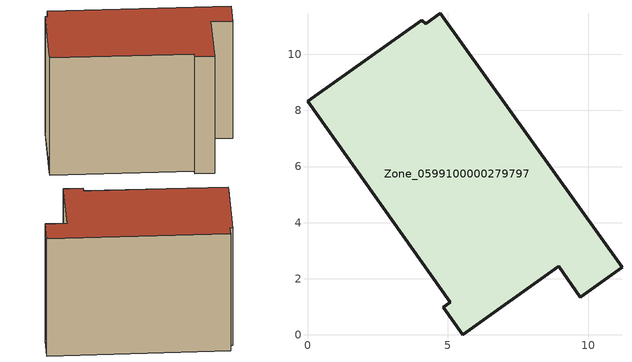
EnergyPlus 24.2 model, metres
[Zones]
Zone_0599100000279797
 floor ground (C_G): 5.08,1.17 0,8.33 0.26,8.5 4.07,11.22 4.21,11.09 4.74,11.47 11.21,2.41 9.72,1.35 8.95,2.45 5.53,0 4.83,0.98 z0
 wall outside (C_F): 0,8.33 5.08,1.17 4.83,0.98 5.53,0 8.95,2.45 9.72,1.35 11.21,2.41 4.74,11.47 4.21,11.09 4.07,11.22 0.26,8.5 0,8.33 z0:8.16
 roof outside (C_R): 4.74,11.47 4.21,11.09 4.07,11.22 0.26,8.5 0,8.33 5.08,1.17 4.83,0.98 5.53,0 8.95,2.45 9.72,1.35 11.21,2.41 z8.16
[BUILDING]
Pand.0599100000279797: North Axis=0; Terrain=City; Loads Convergence Tolerance Value=0.04; Temperature Convergence Tolerance Value=0.4; Solar Distribution=FullExterior; Maximum Number of Warmup Days=25; Minimum Number of Warmup Days=1
[Site:Location]
Rotterdam.The.Hague.AP_ZH_NLD Design_Conditions: Latitude=51.96; Longitude=4.45; Time Zone=1; Elevation=-4.5
[SITE:GROUNDTEMPERATURE:BUILDINGSURFACE]
18, 18, 18, 18, 18, 18, 18, 18, 18, 18, 18, 18
[MATERIAL] Thermal Absorptance=0.9; Solar Absorptance=0.7; Visible Absorptance=0.7
Name | Roughness | Thickness | Conductivity | Density | Specific Heat
G.TI.1975-1991 | MediumSmooth | 0.15 | 0.288461 | 540 | 1210
F.TI.1975-1991 | Rough | 0.3 | 0.230769 | 1920 | 840
R.TI.1975-1991 | MediumRough | 0.2 | 0.153846 | 1500 | 1000
[CONSTRUCTION]
C_G: G.TI.1975-1991
C_F: F.TI.1975-1991
C_R: R.TI.1975-1991
[ZONE]
Zone_0599100000279797: Type=1; Multiplier=1; Ceiling Height=Autocalculate; Volume=Autocalculate; Floor Area=autocalculate; Part of Total Floor Area=Yes
[ZONEINFILTRATION:DESIGNFLOWRATE]
Infil_Zone_0599100000279797: Zone or ZoneList or Space or SpaceList=Zone_0599100000279797; Schedule=AlwaysOn; Design Flow Rate Calculation Method=Flow/Area; Flow Rate per Floor Area=0.003; Constant Term Coefficient=1; Temperature Term Coefficient=0; Velocity Term Coefficient=0; Velocity Squared Term Coefficient=0
[HVACTEMPLATE:ZONE:IDEALLOADSAIRSYSTEM]
Zone_0599100000279797: Maximum Heating Supply Air Temperature=50; Minimum Cooling Supply Air Temperature=13; Maximum Heating Supply Air Humidity Ratio=0.0156; Minimum Cooling Supply Air Humidity Ratio=0.0077; Heating Limit=NoLimit; Cooling Limit=NoLimit; Dehumidification Control Type=ConstantSensibleHeatRatio; Cooling Sensible Heat Ratio=0.7; Dehumidification Setpoint=60; Humidification Control Type=None; Humidification Setpoint=30; Outdoor Air Method=None; Outdoor Air Flow Rate per Person=0.00944; Outdoor Air Flow Rate per Zone Floor Area=0; Outdoor Air Flow Rate per Zone=0; Demand Controlled Ventilation Type=None; Outdoor Air Economizer Type=NoEconomizer; Heat Recovery Type=None; Sensible Heat Recovery Effectiveness=0.7; Latent Heat Recovery Effectiveness=0.65
[ZONECONTROL:THERMOSTAT]
ThermostatControl_Zone_0599100000279797: Zone or ZoneList=Zone_0599100000279797; Control Type Schedule=DualSetpointControlType; Control 1=Thermostat_Zone_0599100000279797; Temperature Difference Between Cutout And Setpoint=0
[THERMOSTATSETPOINT:DUALSETPOINT]
Thermostat_Zone_0599100000279797: Heating Setpoint Temperature Schedule=HeatingSetpoint_Zone_0599100000279797; Cooling Setpoint Temperature Schedule=CoolingSetpoint_Zone_0599100000279797
[SCHEDULE:COMPACT]
HeatingSetpoint_Zone_0599100000279797: Through: 12/31, For: AllDays, Until: 24:00, 21
CoolingSetpoint_Zone_0599100000279797: Through: 12/31, For: AllDays, Until: 24:00, 24
DualSetpointControlType: Through: 12/31, For: AllDays, Until: 24:00, 4
AlwaysOn: Through: 12/31, For: AllDays, Until: 24:00, 1
